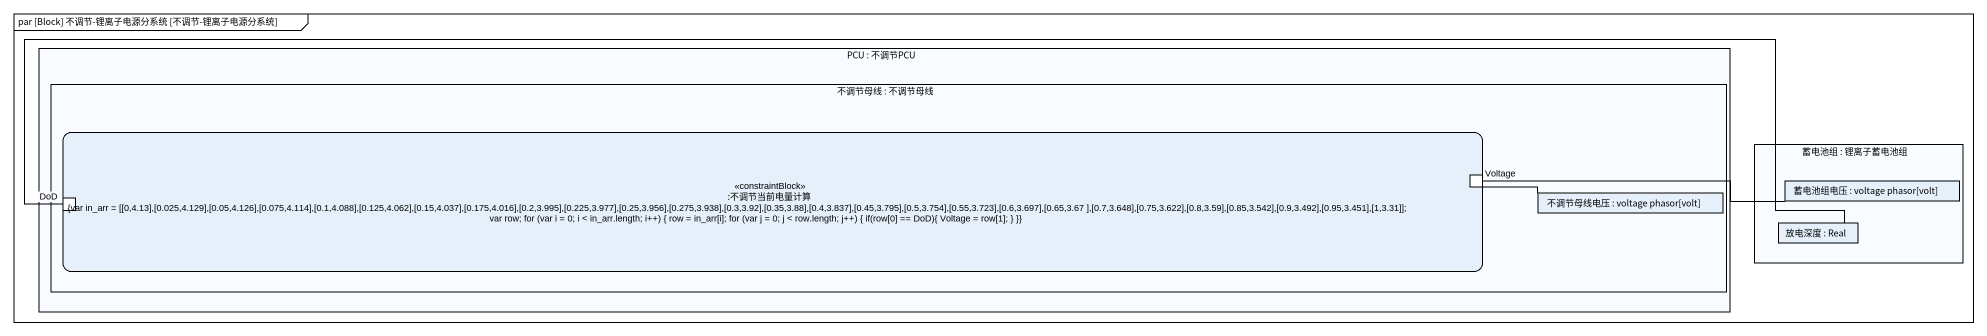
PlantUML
@startuml
mainframe par [Block] 不调节-锂离子电源分系统 [不调节-锂离子电源分系统]
rectangle "PCU : 不调节PCU" as PCU {
  rectangle "不调节母线 : 不调节母线" as 不调节母线 {
    rectangle ":不调节当前电量计算\n{var in_arr = ~[~[0,4.13],[0.025,4.129],[0.05,4.126],[0.075,4.114],[0.1,4.088],[0.125,4.062],[0.15,4.037],[0.175,4.016],[0.2,3.995],[0.225,3.977],[0.25,3.956],[0.275,3.938],[0.3,3.92],[0.35,3.88],[0.4,3.837],[0.45,3.795],[0.5,3.754],[0.55,3.723],[0.6,3.697],[0.65,3.67 ],[0.7,3.648],[0.75,3.622],[0.8,3.59],[0.85,3.542],[0.9,3.492],[0.95,3.451],[1,3.31]]; var row; for (var i = 0; i < in_arr.length; i++) { row = in_arr[i]; for (var j = 0; j < row.length; j++) { if(row[0] == DoD){ Voltage = row[1]; } }}" as 不调节当前电量计算 <<constraintBlock>> {
      port Voltage
      port DoD
    }
    rectangle "不调节母线电压 : voltage phasor[volt]" as 不调节母线电压
  }
}
rectangle "蓄电池组 : 锂离子蓄电池组" as 蓄电池组 {
  rectangle "蓄电池组电压 : voltage phasor[volt]" as 蓄电池组电压
  rectangle "放电深度 : Real" as 放电深度
}
Voltage -right- 蓄电池组电压
不调节母线电压 -left- Voltage
放电深度 -left- DoD
@enduml
